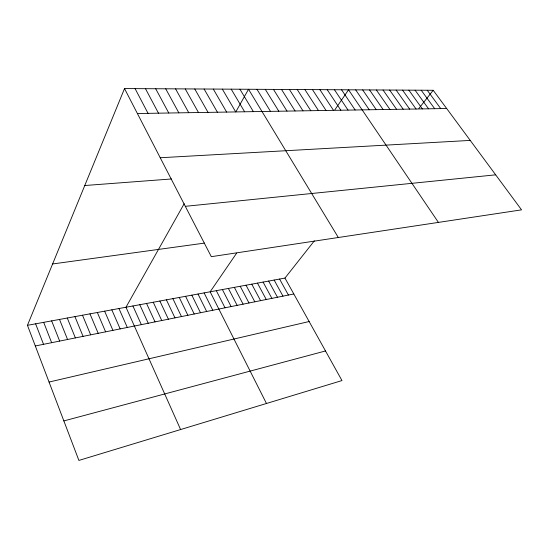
<?xml version="1.0" encoding="UTF-8"?>
<svg xmlns="http://www.w3.org/2000/svg" width="549" height="549" viewBox="0 0 549 549"><rect width="100%" height="100%" fill="white"/><g stroke="black" fill="none" stroke-linecap="round" stroke-linejoin="round"><path stroke-width="0.82" d="M314.337 240.86L284.965 278.069L341.972 380.567L78.898 460.426L27.45 325.324L124.513 88.574L433.202 90.283L521.55 209.855L211.31 256.678L124.513 88.574M184.176 203.72L125.975 307.248L180.6 429.551M236.139 111.296L248.525 89.261L338.328 237.511M236.653 253.123L210.157 291.8L266.464 403.488M334.883 109.759L348.553 89.816L438.425 222.4M418.866 108.448L433.202 90.283M63.856 420.925L325.509 350.955M49.053 382.049L309.142 321.529M35.314 345.973L293.804 293.962M27.45 325.324L284.965 278.069M52.608 263.966L204.475 243.104M185.308 206.321L495.672 174.829M84.766 185.521L171.48 178.967M160.226 157.748L470.239 140.414M137.394 113.519L446.673 108.51M427.239 90.249L440.73 108.606M421.193 90.214L434.698 108.709M415.058 90.18L428.577 108.805M408.84 90.146L422.366 108.908M402.527 90.111L416.067 109.011M396.124 90.077L409.678 109.114M389.625 90.043L403.192 109.217M383.03 90.002L396.604 109.326M376.339 89.967L389.927 109.429M369.552 89.933L383.14 109.539M362.656 89.892L376.25 109.656M355.656 89.851L369.257 109.766M341.547 89.775L355.155 109.992M334.437 89.734L348.045 110.109M327.225 89.7L340.826 110.225M319.895 89.659L333.497 110.349M312.456 89.617L326.051 110.466M304.901 89.576L318.489 110.589M297.229 89.528L310.803 110.713M289.433 89.487L302.993 110.843M281.513 89.446L295.06 110.967M273.464 89.398L286.997 111.097M265.284 89.357L278.803 111.234M256.973 89.309L270.472 111.365M239.934 89.213L253.384 111.646M231.204 89.164L244.621 111.783M222.324 89.116L235.713 111.927M213.293 89.068L226.648 112.078M204.104 89.013L217.425 112.229M194.758 88.965L208.037 112.38M185.253 88.911L198.484 112.531M175.577 88.863L188.753 112.689M279.585 279.057L288.417 295.046M274.143 280.059L282.968 296.137M165.723 88.808L178.857 112.854M268.646 281.067L277.458 297.249M263.088 282.083L271.892 298.368M155.696 88.753L168.776 113.012M257.46 283.119L266.258 299.5M251.778 284.162L260.569 300.646M145.492 88.691L158.503 113.183M246.034 285.212L254.811 301.806M240.222 286.283L248.985 302.979M135.095 88.636L148.045 113.348M234.341 287.36L243.097 304.16M228.398 288.451L237.141 305.361M222.386 289.556L231.108 306.575M216.306 290.668L225.015 307.804M204.118 292.905L212.792 310.26M198.011 294.024L206.671 311.489M191.834 295.163L200.474 312.738M185.589 296.309L194.209 314.001M179.269 297.469L187.868 315.277M172.88 298.635L181.458 316.567M166.409 299.823L174.966 317.871M159.869 301.024L168.399 319.195M153.246 302.238L161.756 320.527M146.549 303.467L155.031 321.879M139.775 304.716L148.23 323.251M132.913 305.971L141.34 324.637M118.948 308.538L127.313 327.458M111.831 309.842L120.162 328.899M104.633 311.159L112.929 330.354M97.345 312.498L105.607 331.829M89.967 313.85L98.189 333.318M82.494 315.222L90.681 334.828M74.932 316.615L83.071 336.359M67.266 318.015L75.371 337.909M59.505 319.443L67.561 339.481M51.647 320.884L59.656 341.073M43.687 322.345L51.647 342.686M35.623 323.828L43.536 344.319"/></g></svg>
